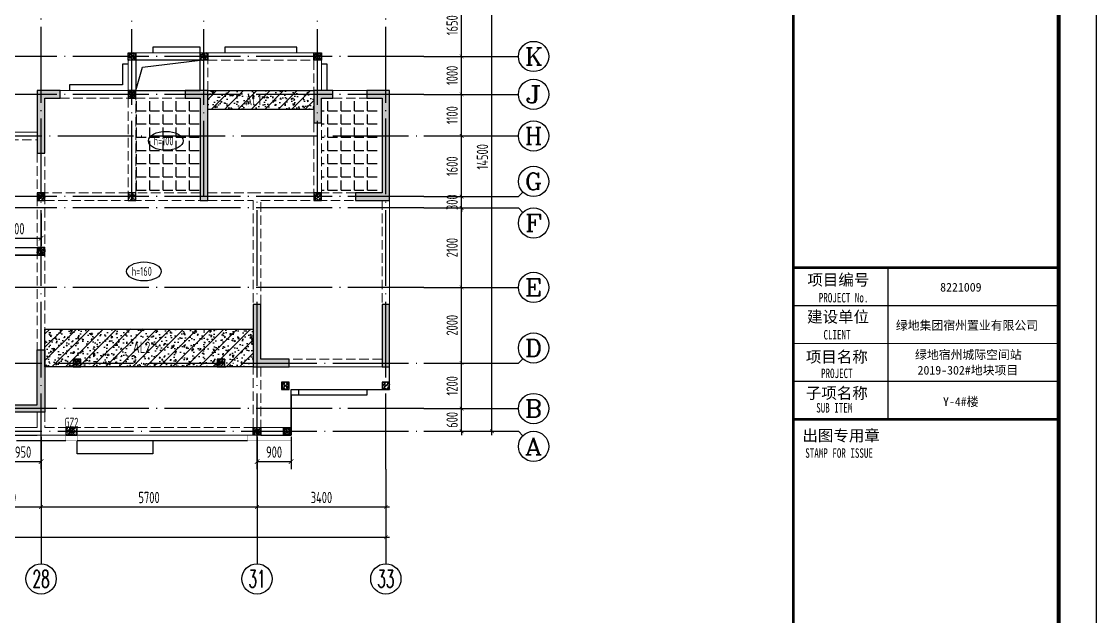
# Model space of a CAD drawing. Extents: x 826826 to 1642106, y -156213 to 399140.
# Drawn here: x 1324944 to 1353319, y 115706 to 131425 of the extents above; entities that cross this region are included whole.
import ezdxf
from ezdxf.enums import TextEntityAlignment as Align

# ---------------------------------------------------------------- set-up
doc = ezdxf.new("R2010")
doc.units = 0
doc.header["$LTSCALE"] = 1000
doc.linetypes.add('DASH', pattern=[0.35, 0.25, -0.1])
doc.linetypes.add('DOTE', pattern=[2.42, 2, -0.2, 0.02, -0.2])
doc.layers.get('0').update_dxf_attribs({"linetype": 'CONTINUOUS'})
doc.layers.get('DEFPOINTS').update_dxf_attribs({"linetype": 'CONTINUOUS'})
for name, color, linetype in [('$RECOVER_210609100354-0', 7, 'CONTINUOUS'), ('-TK', 7, 'CONTINUOUS'), ('A-AXIS', 1, 'CONTINUOUS'), ('A-DOTE', 10, 'DOTE'), ('AXIS_TEXT', 4, 'CONTINUOUS'), ('BEAM', 4, 'DASH'), ('ROOF', 183, 'CONTINUOUS'), ('S-B板填充', 251, 'CONTINUOUS'), ('S-B板标注', 3, 'CONTINUOUS'), ('S-B板边线', 2, 'CONTINUOUS'), ('S-D洞口', 4, 'CONTINUOUS'), ('S-L主梁线', 4, 'DASH'), ('S-Q墙填充', 252, 'CONTINUOUS'), ('S-Q墙实线', 6, 'CONTINUOUS'), ('S-Q墙标注', 3, 'CONTINUOUS'), ('S-Y一般标注', 3, 'CONTINUOUS'), ('S-板正筋', 2, 'CONTINUOUS'), ('S-构造柱', 212, 'CONTINUOUS'), ('S-构造柱编号', 130, 'CONTINUOUS'), ('TEXT', 2, 'CONTINUOUS'), ('图签文字', 4, 'CONTINUOUS'), ('水平筋标注', 7, 'CONTINUOUS'), ('看线', 251, 'CONTINUOUS')]:
    doc.layers.add(name, color=color, linetype=linetype)
doc.layers.add('图框', color=9, linetype='CONTINUOUS', lineweight=18)
doc.layers.add('图签', color=147, linetype='CONTINUOUS', lineweight=18)
doc.layers.add('配箍校核', color=34, linetype='CONTINUOUS', plot=False)
doc.styles.add('_TCH_AXIS', font='COMPLEX', dxfattribs={"bigfont": 'GBCBIG'})
doc.styles.add('COMPLEX', font='COMPLEX')
doc.styles.add('TSSD_DIMENSION', font='Tssdeng.shx', dxfattribs={"width": 0.7, "bigfont": 'tssdchn.shx'})
doc.styles.add('TSSD_REIN', font='tssdeng.shx', dxfattribs={"width": 0.7, "height": 300, "bigfont": 'tssdchn.shx'})
doc.styles.add('宋体', font='', dxfattribs={"height": 50})
doc.styles.add('建筑图签-1', font='simhei.ttf', dxfattribs={"width": 0.7})
doc.styles.add('结构文字', font='zstxt.shx', dxfattribs={"width": 0.7, "bigfont": 'zshz.shx'})
doc.styles.get('宋体').set_extended_font_data('SimSun')
doc.dimstyles.new('STRUCK', dxfattribs={"dimtxt": 400, "dimasz": 121, "dimexe": 200, "dimexo": 150, "dimgap": 115, "dimtad": 1, "dimdec": 0, "dimdsep": 46, "dimtxsty": '结构文字', "dimblk": 'ARCHTICK', "dimcen": 400, "dimclrd": 3, "dimclre": 3, "dimclrt": 7, "dimadec": 0, "dimazin": 0, "dimtfac": 1, "dimtdec": 0, "dimtix": 1, "dimtmove": 2, "dimatfit": 3, "dimldrblk": '_DIMX', "dimfxl": 0, "dimtolj": 1, "dimtzin": 0, "dimarcsym": 0})
doc.dimstyles.new('TSSD_100_100$0', dxfattribs={"dimtxt": 300, "dimasz": 80, "dimexe": 100, "dimexo": 250, "dimgap": 100, "dimtad": 1, "dimdec": 0, "dimzin": 0, "dimdsep": 46, "dimtxsty": 'TSSD_DIMENSION', "dimblk": 'ARCHTICK', "dimcen": 0, "dimdle": 100, "dimclrd": 3, "dimclre": 3, "dimclrt": 7, "dimadec": 0, "dimazin": 0, "dimtfac": 1, "dimtdec": 0, "dimtix": 1, "dimtmove": 2, "dimatfit": 3, "dimldrblk": 'ARCHTICK', "dimfxl": 0, "dimtolj": 1, "dimtzin": 0, "dimarcsym": 0})

# ---------------------------------------------------------------- blocks, each defined once
blk = doc.blocks.new('_ArchTick')
at = {"color": 0, "linetype": 'ByBlock', "const_width": 0.15}
blk.add_lwpolyline([(-0.5, -0.5), (0.5, 0.5)], dxfattribs=at)
blk = doc.blocks.new('*D870')
at = {"layer": 'DEFPOINTS', "color": 0}
for p in [(49700.000008, 3300.000008), (53100.000008, 3300.000008), (53100.000008, 2300.000008)]:
    blk.add_point(p, dxfattribs=at)
at = {"layer": 'S-Y一般标注', "color": 0, "lineweight": -2}
for p, q in [((49700.000008, 3050.000008), (49700.000008, 2200.000008)), ((53100.000008, 3050.000008), (53100.000008, 2200.000008)), ((49600.000008, 2300.000008), (53200.000008, 2300.000008))]:
    blk.add_line(p, q, dxfattribs=at)
at = {"layer": 'S-Y一般标注', "color": 0, "lineweight": -2, "xscale": 100, "yscale": 100, "zscale": 100, "rotation": 180}
blk.add_blockref('_ArchTick', (49700.000008, 2300.000008), dxfattribs=at)
at = {"layer": 'S-Y一般标注', "color": 0, "lineweight": -2, "xscale": 100, "yscale": 100, "zscale": 100}
blk.add_blockref('_ArchTick', (53100.000008, 2300.000008), dxfattribs=at)
at = {"layer": 'S-Y一般标注', "color": 7, "insert": (51400.000008, 2550.000008), "char_height": 300, "attachment_point": 5, "style": 'TSSD_DIMENSION'}
blk.add_mtext('\\A1;3400', dxfattribs=at)
blk = doc.blocks.new('*D871')
at = {"layer": 'DEFPOINTS', "color": 0}
for p in [(44000, 3300), (49700, 3300), (49700, 2300)]:
    blk.add_point(p, dxfattribs=at)
at = {"layer": 'S-Y一般标注', "color": 0, "lineweight": -2}
for p, q in [((44000, 3050), (44000, 2200)), ((49700, 3050), (49700, 2200)), ((43900, 2300), (49800, 2300))]:
    blk.add_line(p, q, dxfattribs=at)
at = {"layer": 'S-Y一般标注', "color": 0, "lineweight": -2, "xscale": 100, "yscale": 100, "zscale": 100, "rotation": 180}
blk.add_blockref('_ArchTick', (44000, 2300), dxfattribs=at)
at = {"layer": 'S-Y一般标注', "color": 0, "lineweight": -2, "xscale": 100, "yscale": 100, "zscale": 100}
blk.add_blockref('_ArchTick', (49700, 2300), dxfattribs=at)
at = {"layer": 'S-Y一般标注', "color": 7, "insert": (46850, 2550), "char_height": 300, "attachment_point": 5, "style": 'TSSD_DIMENSION'}
blk.add_mtext('\\A1;5700', dxfattribs=at)
blk = doc.blocks.new('*D872')
at = {"layer": 'DEFPOINTS', "color": 0}
for p in [(42150, 3300), (44000, 3300), (44000, 2300)]:
    blk.add_point(p, dxfattribs=at)
at = {"layer": 'S-Y一般标注', "color": 0, "lineweight": -2}
for p, q in [((42150, 3050), (42150, 2200)), ((44000, 3050), (44000, 2200)), ((42050, 2300), (44100, 2300))]:
    blk.add_line(p, q, dxfattribs=at)
at = {"layer": 'S-Y一般标注', "color": 0, "lineweight": -2, "xscale": 100, "yscale": 100, "zscale": 100, "rotation": 180}
blk.add_blockref('_ArchTick', (42150, 2300), dxfattribs=at)
at = {"layer": 'S-Y一般标注', "color": 0, "lineweight": -2, "xscale": 100, "yscale": 100, "zscale": 100}
blk.add_blockref('_ArchTick', (44000, 2300), dxfattribs=at)
at = {"layer": 'S-Y一般标注', "color": 7, "insert": (43075, 2550), "char_height": 300, "attachment_point": 5, "style": 'TSSD_DIMENSION'}
blk.add_mtext('\\A1;1850', dxfattribs=at)
blk = doc.blocks.new('*D876')
at = {"layer": 'DEFPOINTS', "color": 0}
for p in [(54100.000008, 4900.000008), (55100.000008, 4900.000008), (54100.000008, 4300.000008)]:
    blk.add_point(p, dxfattribs=at)
at = {"layer": 'S-Y一般标注', "color": 0, "lineweight": -2}
for p, q in [((54350.000008, 4900.000008), (55200.000008, 4900.000008)), ((55100.000008, 4900.000008), (55100.000008, 5000.000008)), ((55100.000008, 4300.000008), (55100.000008, 4900.000008)), ((54350.000008, 4300.000008), (55200.000008, 4300.000008)), ((55100.000008, 4300.000008), (55100.000008, 4200.000008))]:
    blk.add_line(p, q, dxfattribs=at)
at = {"layer": 'S-Y一般标注', "color": 0, "lineweight": -2, "xscale": 100, "yscale": 100, "zscale": 100}
for p, rotation in [((55100.000008, 4900.000008), 270), ((55100.000008, 4300.000008), 90)]:
    blk.add_blockref('_ArchTick', p, dxfattribs=dict(at, rotation=rotation))
at = {"layer": 'S-Y一般标注', "color": 7, "insert": (54850.000008, 4600.000008), "char_height": 300, "attachment_point": 5, "rotation": 90, "style": 'TSSD_DIMENSION'}
blk.add_mtext('\\A1;600', dxfattribs=at)
blk = doc.blocks.new('*D877')
at = {"layer": 'DEFPOINTS', "color": 0}
for p in [(54100.000008, 6100.000008), (55100.000008, 6100.000008), (54100.000008, 4900.000008)]:
    blk.add_point(p, dxfattribs=at)
at = {"layer": 'S-Y一般标注', "color": 0, "lineweight": -2}
for p, q in [((54350.000008, 6100.000008), (55200.000008, 6100.000008)), ((55100.000008, 4800.000008), (55100.000008, 6200.000008)), ((54350.000008, 4900.000008), (55200.000008, 4900.000008))]:
    blk.add_line(p, q, dxfattribs=at)
at = {"layer": 'S-Y一般标注', "color": 0, "lineweight": -2, "xscale": 100, "yscale": 100, "zscale": 100}
for p, rotation in [((55100.000008, 6100.000008), 90), ((55100.000008, 4900.000008), 270)]:
    blk.add_blockref('_ArchTick', p, dxfattribs=dict(at, rotation=rotation))
at = {"layer": 'S-Y一般标注', "color": 7, "insert": (54850.000008, 5500.000008), "char_height": 300, "attachment_point": 5, "rotation": 90, "style": 'TSSD_DIMENSION'}
blk.add_mtext('\\A1;1200', dxfattribs=at)
blk = doc.blocks.new('*D878')
at = {"layer": 'DEFPOINTS', "color": 0}
for p in [(54100, 8100), (55100, 8100), (54100, 6100)]:
    blk.add_point(p, dxfattribs=at)
at = {"layer": 'S-Y一般标注', "color": 0, "lineweight": -2}
for p, q in [((54350, 8100), (55200, 8100)), ((55100, 6000), (55100, 8200)), ((54350, 6100), (55200, 6100))]:
    blk.add_line(p, q, dxfattribs=at)
at = {"layer": 'S-Y一般标注', "color": 0, "lineweight": -2, "xscale": 100, "yscale": 100, "zscale": 100}
for p, rotation in [((55100, 8100), 90), ((55100, 6100), 270)]:
    blk.add_blockref('_ArchTick', p, dxfattribs=dict(at, rotation=rotation))
at = {"layer": 'S-Y一般标注', "color": 7, "insert": (54850, 7100), "char_height": 300, "attachment_point": 5, "rotation": 90, "style": 'TSSD_DIMENSION'}
blk.add_mtext('\\A1;2000', dxfattribs=at)
blk = doc.blocks.new('*D879')
at = {"layer": 'DEFPOINTS', "color": 0}
for p in [(54100, 10200), (55100, 10200), (54100, 8100)]:
    blk.add_point(p, dxfattribs=at)
at = {"layer": 'S-Y一般标注', "color": 0, "lineweight": -2}
for p, q in [((55100, 8000), (55100, 10300)), ((54350, 10200), (55200, 10200)), ((54350, 8100), (55200, 8100))]:
    blk.add_line(p, q, dxfattribs=at)
at = {"layer": 'S-Y一般标注', "color": 0, "lineweight": -2, "xscale": 100, "yscale": 100, "zscale": 100}
for p, rotation in [((55100, 10200), 90), ((55100, 8100), 270)]:
    blk.add_blockref('_ArchTick', p, dxfattribs=dict(at, rotation=rotation))
at = {"layer": 'S-Y一般标注', "color": 7, "insert": (54850, 9150), "char_height": 300, "attachment_point": 5, "rotation": 90, "style": 'TSSD_DIMENSION'}
blk.add_mtext('\\A1;2100', dxfattribs=at)
blk = doc.blocks.new('*D880')
at = {"layer": 'DEFPOINTS', "color": 0}
for p in [(54100, 10500), (55100, 10500), (54100, 10200)]:
    blk.add_point(p, dxfattribs=at)
at = {"layer": 'S-Y一般标注', "color": 0, "lineweight": -2}
for p, q in [((54350, 10500), (55200, 10500)), ((55100, 10500), (55100, 10600)), ((55100, 10200), (55100, 10500)), ((54350, 10200), (55200, 10200)), ((55100, 10200), (55100, 10100))]:
    blk.add_line(p, q, dxfattribs=at)
at = {"layer": 'S-Y一般标注', "color": 0, "lineweight": -2, "xscale": 100, "yscale": 100, "zscale": 100}
for p, rotation in [((55100, 10500), 270), ((55100, 10200), 90)]:
    blk.add_blockref('_ArchTick', p, dxfattribs=dict(at, rotation=rotation))
at = {"layer": 'S-Y一般标注', "color": 7, "insert": (54850, 10350), "char_height": 300, "attachment_point": 5, "rotation": 90, "style": 'TSSD_DIMENSION'}
blk.add_mtext('\\A1;300', dxfattribs=at)
blk = doc.blocks.new('*D881')
at = {"layer": 'DEFPOINTS', "color": 0}
for p in [(54100, 12100), (55100, 12100), (54100, 10500)]:
    blk.add_point(p, dxfattribs=at)
at = {"layer": 'S-Y一般标注', "color": 0, "lineweight": -2}
for p, q in [((54350, 12100), (55200, 12100)), ((55100, 10400), (55100, 12200)), ((54350, 10500), (55200, 10500))]:
    blk.add_line(p, q, dxfattribs=at)
at = {"layer": 'S-Y一般标注', "color": 0, "lineweight": -2, "xscale": 100, "yscale": 100, "zscale": 100}
for p, rotation in [((55100, 12100), 90), ((55100, 10500), 270)]:
    blk.add_blockref('_ArchTick', p, dxfattribs=dict(at, rotation=rotation))
at = {"layer": 'S-Y一般标注', "color": 7, "insert": (54850, 11300), "char_height": 300, "attachment_point": 5, "rotation": 90, "style": 'TSSD_DIMENSION'}
blk.add_mtext('\\A1;1600', dxfattribs=at)
blk = doc.blocks.new('*D882')
at = {"layer": 'DEFPOINTS', "color": 0}
for p in [(54100, 13200), (55100, 13200), (54100, 12100)]:
    blk.add_point(p, dxfattribs=at)
at = {"layer": 'S-Y一般标注', "color": 0, "lineweight": -2}
for p, q in [((54350, 13200), (55200, 13200)), ((55100, 12000), (55100, 13300)), ((54350, 12100), (55200, 12100))]:
    blk.add_line(p, q, dxfattribs=at)
at = {"layer": 'S-Y一般标注', "color": 0, "lineweight": -2, "xscale": 100, "yscale": 100, "zscale": 100}
for p, rotation in [((55100, 13200), 90), ((55100, 12100), 270)]:
    blk.add_blockref('_ArchTick', p, dxfattribs=dict(at, rotation=rotation))
at = {"layer": 'S-Y一般标注', "color": 7, "insert": (54850, 12650), "char_height": 300, "attachment_point": 5, "rotation": 90, "style": 'TSSD_DIMENSION'}
blk.add_mtext('\\A1;1100', dxfattribs=at)
blk = doc.blocks.new('*D883')
at = {"layer": 'DEFPOINTS', "color": 0}
for p in [(54100, 14200), (55100, 14200), (54100, 13200)]:
    blk.add_point(p, dxfattribs=at)
at = {"layer": 'S-Y一般标注', "color": 0, "lineweight": -2}
for p, q in [((54350, 14200), (55200, 14200)), ((55100, 13100), (55100, 14300)), ((54350, 13200), (55200, 13200))]:
    blk.add_line(p, q, dxfattribs=at)
at = {"layer": 'S-Y一般标注', "color": 0, "lineweight": -2, "xscale": 100, "yscale": 100, "zscale": 100}
for p, rotation in [((55100, 14200), 90), ((55100, 13200), 270)]:
    blk.add_blockref('_ArchTick', p, dxfattribs=dict(at, rotation=rotation))
at = {"layer": 'S-Y一般标注', "color": 7, "insert": (54850, 13700), "char_height": 300, "attachment_point": 5, "rotation": 90, "style": 'TSSD_DIMENSION'}
blk.add_mtext('\\A1;1000', dxfattribs=at)
blk = doc.blocks.new('*D884')
at = {"layer": 'DEFPOINTS', "color": 0}
for p in [(54100, 15850), (55100, 15850), (54100, 14200)]:
    blk.add_point(p, dxfattribs=at)
at = {"layer": 'S-Y一般标注', "color": 0, "lineweight": -2}
for p, q in [((55100, 14100), (55100, 15950)), ((54350, 15850), (55200, 15850)), ((54350, 14200), (55200, 14200))]:
    blk.add_line(p, q, dxfattribs=at)
at = {"layer": 'S-Y一般标注', "color": 0, "lineweight": -2, "xscale": 100, "yscale": 100, "zscale": 100}
for p, rotation in [((55100, 15850), 90), ((55100, 14200), 270)]:
    blk.add_blockref('_ArchTick', p, dxfattribs=dict(at, rotation=rotation))
at = {"layer": 'S-Y一般标注', "color": 7, "insert": (54850, 15025), "char_height": 300, "attachment_point": 5, "rotation": 90, "style": 'TSSD_DIMENSION'}
blk.add_mtext('\\A1;1650', dxfattribs=at)
blk = doc.blocks.new('*D887')
at = {"layer": 'DEFPOINTS', "color": 0}
for p in [(54100, 18800), (55900, 18800), (54100, 4300)]:
    blk.add_point(p, dxfattribs=at)
at = {"layer": 'S-Y一般标注', "color": 0, "lineweight": -2}
for p, q in [((54350, 18800), (56000, 18800)), ((55900, 4200), (55900, 18900)), ((54350, 4300), (56000, 4300))]:
    blk.add_line(p, q, dxfattribs=at)
at = {"layer": 'S-Y一般标注', "color": 0, "lineweight": -2, "xscale": 100, "yscale": 100, "zscale": 100}
for p, rotation in [((55900, 18800), 90), ((55900, 4300), 270)]:
    blk.add_blockref('_ArchTick', p, dxfattribs=dict(at, rotation=rotation))
at = {"layer": 'S-Y一般标注', "color": 7, "insert": (55650, 11550), "char_height": 300, "attachment_point": 5, "rotation": 90, "style": 'TSSD_DIMENSION'}
blk.add_mtext('\\A1;14500', dxfattribs=at)
blk = doc.blocks.new('*D918')
at = {"layer": 'DEFPOINTS', "color": 0}
for p in [(4300.000008, 3300.000008), (53100.000008, 3300.000008), (53100.000008, 1500.000008)]:
    blk.add_point(p, dxfattribs=at)
at = {"layer": 'S-Y一般标注', "color": 0, "lineweight": -2}
for p, q in [((4300.000008, 3050.000008), (4300.000008, 1400.000008)), ((53100.000008, 3050.000008), (53100.000008, 1400.000008)), ((4200.000008, 1500.000008), (53200.000008, 1500.000008))]:
    blk.add_line(p, q, dxfattribs=at)
at = {"layer": 'S-Y一般标注', "color": 0, "lineweight": -2, "xscale": 100, "yscale": 100, "zscale": 100, "rotation": 180}
blk.add_blockref('_ArchTick', (4300.000008, 1500.000008), dxfattribs=at)
at = {"layer": 'S-Y一般标注', "color": 0, "lineweight": -2, "xscale": 100, "yscale": 100, "zscale": 100}
blk.add_blockref('_ArchTick', (53100.000008, 1500.000008), dxfattribs=at)
at = {"layer": 'S-Y一般标注', "color": 7, "insert": (28700.000008, 1750.000008), "char_height": 300, "attachment_point": 5, "style": 'TSSD_DIMENSION'}
blk.add_mtext('\\A1;48800', dxfattribs=at)
blk = doc.blocks.new('_AXISO')
blk.add_circle((0, 0), 0.5)
at = {"layer": 'AXIS_TEXT', "style": 'COMPLEX', "width": 1.041667}
blk.add_attdef('A', text='', height=0.56, dxfattribs=at).set_placement((-0.25, -0.28), (0.25, -0.28), align=Align.FIT)
blk = doc.blocks.new('20210801.20101804')
at = {"layer": 'S-B板填充'}
h = blk.add_hatch(dxfattribs=at)
h.set_pattern_fill('ANGLE', color=252, scale=50, style=0)
h.set_pattern_definition([(0, (139833.96, -145443.87), (0, 349.25), [254, -95.25]), (90, (139833.96, -145443.87), (-349.25, 2e-14), [254, -95.25])])
edge = h.paths.add_edge_path()
edge.add_line((42100, 300), (42100, 2800))
edge.add_line((42100, 2800), (43800, 2800))
edge.add_line((43800, 2800), (43800, 300))
edge.add_line((43800, 300), (42100, 300))
h = blk.add_hatch(dxfattribs=at)
h.set_pattern_fill('ANGLE', color=252, scale=50, style=0)
h.set_pattern_definition([(0, (144533.96, -145443.87), (0, 349.25), [254, -95.25]), (90, (144533.96, -145443.87), (-349.25, 2e-14), [254, -95.25])])
edge = h.paths.add_edge_path()
edge.add_line((47000, 200), (47000, 2800))
edge.add_line((47000, 2800), (48500, 2800))
edge.add_line((48500, 2800), (48500, 300))
edge.add_line((48500, 300), (46999, 300))
blk = doc.blocks.new('20210802.04311300')
at = {"layer": '$RECOVER_210609100354-0', "color": 30, "const_width": 8}
for points in [[(40150, 500), (40150, 350), (39850, 350), (39850, 500)], [(45800, 500), (45800, 350), (44650, 350), (44650, 500)]]:
    blk.add_lwpolyline(points, dxfattribs=at)
at = {"layer": '看线', "color": 202, "ltscale": 0.5}
for points in [[(43400, 10600), (43400, 10750), (42150, 10750), (42150, 10600)], [(45950, 10600), (45950, 10750), (44050, 10750), (44050, 10600)], [(41500, 10300), (41350, 10300), (41350, 9750), (39950, 9750), (39950, 9600)], [(46750, 9600), (46750, 10300), (46600, 10300)], [(47800, 1700), (47800, 1550), (45800, 1550), (45800, 500)], [(47800, 1700), (47800, 1550), (46000, 1550), (46000, 1700)], [(39850, 350), (38550, 350)], [(42150, 350), (42150, 0), (40150, 0), (40150, 350)], [(44650, 350), (40150, 350)]]:
    blk.add_lwpolyline(points, dxfattribs=at)
blk = doc.blocks.new('20210802.12031371')
at = {"layer": 'S-板正筋', "color": 5, "linetype": 'DASH', "const_width": 42.9}
for points in [[(37893, 3150), (36043, 3150)], [(37893, 2950), (36043, 2950)]]:
    blk.add_lwpolyline(points, dxfattribs=at)
blk = doc.blocks.new('20210810.05001319')
at = {"layer": 'S-Q墙填充'}
h = blk.add_hatch(color=252, dxfattribs=at)
h.dxf.hatch_style = 1
h.paths.add_polyline_path([(-1428588, -55333), (-1428588, -55783), (-1428388, -55783), (-1428388, -55333), (-1428388, -54333), (-1427988, -54333), (-1427988, -54133), (-1428588, -54133)])
h = blk.add_hatch(color=252, dxfattribs=at)
h.dxf.hatch_style = 1
h.paths.add_polyline_path([(-1424688, -54333), (-1424288, -54333), (-1424288, -57033), (-1424088, -57033), (-1424088, -54133), (-1424688, -54133)])
h = blk.add_hatch(color=252, dxfattribs=at)
h.dxf.hatch_style = 1
h.paths.add_polyline_path([(-1421288, -54133), (-1421288, -54983), (-1421088, -54983), (-1421088, -54333), (-1420788, -54333), (-1420788, -54133)])
h = blk.add_hatch(color=252, dxfattribs=at)
h.dxf.hatch_style = 1
h.paths.add_polyline_path([(-1419288, -54133), (-1419888, -54133), (-1419888, -54333), (-1419488, -54333), (-1419488, -56833), (-1420188, -56833), (-1420188, -57033), (-1419288, -57033)])
h = blk.add_hatch(color=252, dxfattribs=at)
h.dxf.hatch_style = 1
h.paths.add_polyline_path([(-1421938, -61233), (-1422038, -61233), (-1422688, -61233), (-1422688, -59783), (-1422888, -59783), (-1422888, -61433), (-1422038, -61433), (-1421938, -61433)])
h = blk.add_hatch(color=252, dxfattribs=at)
h.dxf.hatch_style = 1
h.paths.add_polyline_path([(-1419288, -61433), (-1419288, -59783), (-1419488, -59783), (-1419488, -61433)])
h = blk.add_hatch(color=252, dxfattribs=at)
h.dxf.hatch_style = 1
h.paths.add_polyline_path([(-1428388, -62633), (-1429338, -62633), (-1429338, -62433), (-1428588, -62433), (-1428588, -60983), (-1428388, -60983)])
at = {"layer": 'S-L主梁线', "linetype": 'ByBlock', "lineweight": 18}
for p, q in [((-1426188, -53133), (-1426188, -54133)), ((-1424188, -53133), (-1426188, -53133)), ((-1421090, -53133), (-1424188, -53133)), ((-1421088, -54133), (-1421090, -53133)), ((-1426188, -54133), (-1427988, -54133)), ((-1419888, -54133), (-1420788, -54133)), ((-1428588, -55233), (-1429688, -55233)), ((-1419288, -59783), (-1419288, -57033)), ((-1421938, -61433), (-1419488, -61433)), ((-1428588, -63033), (-1428588, -62633)), ((-1428588, -63033), (-1429438, -63033)), ((-1421888, -63233), (-1429438, -63233)), ((-1422688, -63033), (-1421888, -63033)), ((-1421888, -63033), (-1421888, -63233))]:
    blk.add_line(p, q, dxfattribs=at)
at = {"layer": 'S-L主梁线', "linetype": 'DASH', "lineweight": 18}
for p, q in [((-1425988, -54133), (-1425988, -53333)), ((-1425988, -53333), (-1424288, -53333)), ((-1424288, -53333), (-1424288, -54133)), ((-1424088, -54133), (-1424088, -53333)), ((-1424088, -53333), (-1421289, -53333)), ((-1421289, -53333), (-1421288, -54233)), ((-1424688, -54133), (-1425988, -54133)), ((-1427988, -54333), (-1426188, -54333)), ((-1426188, -54333), (-1426188, -56833)), ((-1425988, -54333), (-1424688, -54333)), ((-1425988, -56833), (-1425988, -54333)), ((-1420788, -54333), (-1419888, -54333)), ((-1421288, -54983), (-1421289, -56833)), ((-1421089, -56833), (-1421088, -54983)), ((-1429688, -55433), (-1428588, -55433)), ((-1428588, -55783), (-1428588, -56933)), ((-1428388, -56833), (-1428388, -55783)), ((-1428588, -56933), (-1428588, -60983)), ((-1426188, -56833), (-1428388, -56833)), ((-1424288, -56833), (-1425988, -56833)), ((-1422788, -56833), (-1424088, -56833)), ((-1421289, -56833), (-1422788, -56833)), ((-1420188, -56833), (-1421089, -56833)), ((-1428388, -60983), (-1428388, -57033)), ((-1428388, -57033), (-1426088, -57033)), ((-1426088, -57033), (-1424288, -57033)), ((-1424088, -57033), (-1422888, -57033)), ((-1422888, -57033), (-1422888, -59783)), ((-1422688, -59783), (-1422688, -57033)), ((-1422688, -57033), (-1421190, -57033)), ((-1421190, -57033), (-1420188, -57033)), ((-1419488, -57033), (-1419488, -59783)), ((-1419488, -61233), (-1421938, -61233)), ((-1422888, -63033), (-1422888, -61433)), ((-1422688, -61433), (-1422688, -63033)), ((-1428388, -62633), (-1428388, -63033)), ((-1428388, -63033), (-1422888, -63033))]:
    blk.add_line(p, q, dxfattribs=at)
at = {"layer": 'S-Q墙实线'}
for points in [[(-1428588, -55333), (-1428588, -55783), (-1428388, -55783), (-1428388, -55333), (-1428388, -54333), (-1427988, -54333), (-1427988, -54133), (-1428588, -54133)], [(-1424688, -54333), (-1424288, -54333), (-1424288, -57033), (-1424088, -57033), (-1424088, -54133), (-1424688, -54133)], [(-1421288, -54133), (-1421288, -54983), (-1421088, -54983), (-1421088, -54333), (-1420788, -54333), (-1420788, -54133)], [(-1419288, -54133), (-1419888, -54133), (-1419888, -54333), (-1419488, -54333), (-1419488, -56833), (-1420188, -56833), (-1420188, -57033), (-1419288, -57033)], [(-1419288, -61433), (-1419288, -59783), (-1419488, -59783), (-1419488, -61433)], [(-1428388, -62633), (-1429338, -62633), (-1429338, -62433), (-1428588, -62433), (-1428588, -60983), (-1428388, -60983)]]:
    blk.add_lwpolyline(points, close=True, dxfattribs=at)
blk.add_lwpolyline([(-1421938, -61433), (-1421938, -61433), (-1421938, -61233), (-1421938, -61233), (-1422688, -61233), (-1422688, -59783), (-1422888, -59783), (-1422888, -61433), (-1421938, -61433)], dxfattribs=at)
blk = doc.blocks.new('20210810.05042432')
at = {"layer": 'S-B板边线'}
for points in [[(-1422688, -63233), (-1421888, -63233), (-1421888, -62033), (-1419288, -62033), (-1419288, -61433)], [(-1434588, -63233), (-1428588, -63233)]]:
    blk.add_lwpolyline(points, dxfattribs=at)
blk = doc.blocks.new('20210730.02141516')
at = {"layer": 'S-构造柱'}
h = blk.add_hatch(dxfattribs=at)
h.set_pattern_fill('ARMORED', color=256, scale=15, angle=-90, style=0)
h.set_pattern_definition([(320, (-154189.41, 3278673.45), (-9.4128202, -107.5890274), [11.25, -123.75]), (265, (-154189.41, 3278673.45), (112.82882, 20.8127), [9, -99]), (10.4514, (-154190.19, 3278664.49), (103.4159313, -86.7764073), [9.5610285, -105.1713168]), (316.1842, (-154159.41, 3278673.45), (-24.827852, -160.0861573), [16.875, -185.625]), (6.6356, (-154161.48, 3278660.11), (146.117681, -140.199406), [14.341543, -157.75695]), (261.1842, (-154159.41, 3278673.45), (146.11779, -140.199292), [13.5, -148.5]), (291, (-154166.91, 3278658.45), (-60.3928336, -89.5360578), [11.25, -123.75]), (236, (-154166.91, 3278658.45), (108.7725068, -36.4972998), [9, -99]), (341.4514, (-154171.94, 3278650.99), (48.3795745, -126.0333943), [9.5610285, -105.1713168]), (307.5, (-154189.41, 3278673.454), (49.93407807, -1.8239783), [0, -97.8, 0, -100.5, 0, -99.375]), (277.5, (-154189.41, 3278673.454), (59.1617568, -39.4604306), [0, -57.3, 0, -95.55, 0, -37.875]), (237.5, (-154189.41, 3278706.904), (-3.38323076, -80.07336543), [0, -37.5, 0, -117, 0, -155.25]), (227.5, (-154189.41, 3278721.904), (15.0157473, -87.4779254), [0, -48.75, 0, -77.7, 0, -110.25]), (315, (-154189.41, 3278673.454), (53.0330086, 53.0330086), [])])
h.paths.add_polyline_path([(200, 200), (200, 0), (0, 0), (0, 200)])
blk.add_lwpolyline([(200, 200), (200, 0), (0, 0), (0, 200)], close=True, dxfattribs=at)
blk = doc.blocks.new('20210809.18224761')
at = {"layer": 'S-构造柱'}
h = blk.add_hatch(dxfattribs=at)
h.set_pattern_fill('ARMORED', color=256, scale=15, angle=-90, style=0)
h.set_pattern_definition([(320, (-154189.41, 3278673.45), (-9.4128202, -107.5890274), [11.25, -123.75]), (265, (-154189.41, 3278673.45), (112.82882, 20.8127), [9, -99]), (10.4514, (-154190.19, 3278664.49), (103.4159313, -86.7764073), [9.5610285, -105.1713168]), (316.1842, (-154159.41, 3278673.45), (-24.827852, -160.0861573), [16.875, -185.625]), (6.6356, (-154161.48, 3278660.11), (146.117681, -140.199406), [14.341543, -157.75695]), (261.1842, (-154159.41, 3278673.45), (146.11779, -140.199292), [13.5, -148.5]), (291, (-154166.91, 3278658.45), (-60.3928336, -89.5360578), [11.25, -123.75]), (236, (-154166.91, 3278658.45), (108.7725068, -36.4972998), [9, -99]), (341.4514, (-154171.94, 3278650.99), (48.3795745, -126.0333943), [9.5610285, -105.1713168]), (307.5, (-154189.41, 3278673.454), (49.93407807, -1.8239783), [0, -97.8, 0, -100.5, 0, -99.375]), (277.5, (-154189.41, 3278673.454), (59.1617568, -39.4604306), [0, -57.3, 0, -95.55, 0, -37.875]), (237.5, (-154189.41, 3278706.904), (-3.38323076, -80.07336543), [0, -37.5, 0, -117, 0, -155.25]), (227.5, (-154189.41, 3278721.904), (15.0157473, -87.4779254), [0, -48.75, 0, -77.7, 0, -110.25]), (315, (-154189.41, 3278673.454), (53.0330086, 53.0330086), [])])
h.paths.add_polyline_path([(300, 200), (300, 0), (0, 0), (0, 200)])
blk.add_lwpolyline([(300, 200), (300, 0), (0, 0), (0, 200)], close=True, dxfattribs=at)
blk = doc.blocks.new('*D2375')
at = {"layer": 'DEFPOINTS', "color": 0}
for p in [(1331161, 120600), (1332061, 120600), (1332061, 119800)]:
    blk.add_point(p, dxfattribs=at)
at = {"layer": 'S-Q墙标注', "color": 3, "lineweight": -2}
for p, q in [((1331161, 120450), (1331161, 119600)), ((1332061, 120450), (1332061, 119600)), ((1331161, 119800), (1332061, 119800))]:
    blk.add_line(p, q, dxfattribs=at)
at = {"layer": 'S-Q墙标注', "color": 3, "lineweight": -2, "xscale": 121, "yscale": 121, "zscale": 121, "rotation": 180}
blk.add_blockref('_ArchTick', (1331161, 119800), dxfattribs=at)
at = {"layer": 'S-Q墙标注', "color": 3, "lineweight": -2, "xscale": 121, "yscale": 121, "zscale": 121}
blk.add_blockref('_ArchTick', (1332061, 119800), dxfattribs=at)
at = {"layer": 'S-Q墙标注', "color": 7, "insert": (1331611, 120050), "char_height": 300, "attachment_point": 5, "style": 'TSSD_REIN'}
blk.add_mtext('\\A1;900', dxfattribs=at)
blk = doc.blocks.new('_DIMX')
blk.add_line((-150, 0), (150, 0))
at = {"const_width": 50}
blk.add_lwpolyline([(-70, -70), (70, 70)], dxfattribs=at)
blk = doc.blocks.new('*D2376')
at = {"layer": 'DEFPOINTS', "color": 0}
for p in [(1324511, 120600), (1325461, 120600), (1325461, 119800)]:
    blk.add_point(p, dxfattribs=at)
at = {"layer": 'S-Q墙标注', "color": 3, "lineweight": -2}
for p, q in [((1324511, 120450), (1324511, 119600)), ((1325461, 120450), (1325461, 119600)), ((1324511, 119800), (1325461, 119800))]:
    blk.add_line(p, q, dxfattribs=at)
at = {"layer": 'S-Q墙标注', "color": 3, "lineweight": -2, "xscale": 121, "yscale": 121, "zscale": 121, "rotation": 180}
blk.add_blockref('_ArchTick', (1324511, 119800), dxfattribs=at)
at = {"layer": 'S-Q墙标注', "color": 3, "lineweight": -2, "xscale": 121, "yscale": 121, "zscale": 121}
blk.add_blockref('_ArchTick', (1325461, 119800), dxfattribs=at)
at = {"layer": 'S-Q墙标注', "color": 7, "insert": (1324986, 120050), "char_height": 300, "attachment_point": 5, "style": 'TSSD_REIN'}
blk.add_mtext('\\A1;950', dxfattribs=at)
blk = doc.blocks.new('*D2398')
at = {"layer": 'DEFPOINTS', "color": 0}
for p in [(1324061, 126500), (1325461, 126500), (1325461, 125700)]:
    blk.add_point(p, dxfattribs=at)
at = {"layer": 'S-Q墙标注', "color": 3, "lineweight": -2}
for p, q in [((1324061, 126350), (1324061, 125500)), ((1325461, 126350), (1325461, 125500)), ((1324061, 125700), (1325461, 125700))]:
    blk.add_line(p, q, dxfattribs=at)
at = {"layer": 'S-Q墙标注', "color": 3, "lineweight": -2, "xscale": 121, "yscale": 121, "zscale": 121, "rotation": 180}
blk.add_blockref('_ArchTick', (1324061, 125700), dxfattribs=at)
at = {"layer": 'S-Q墙标注', "color": 3, "lineweight": -2, "xscale": 121, "yscale": 121, "zscale": 121}
blk.add_blockref('_ArchTick', (1325461, 125700), dxfattribs=at)
at = {"layer": 'S-Q墙标注', "color": 7, "insert": (1324761, 125950), "char_height": 300, "attachment_point": 5, "style": 'TSSD_REIN'}
blk.add_mtext('\\A1;1400', dxfattribs=at)
blk = doc.blocks.new('A1')
blk.add_lwpolyline([(0, 59400), (0, 0), (84100, 0), (84100, 59400)], close=True)
at = {"const_width": 100}
blk.add_lwpolyline([(2500, 58400), (2500, 1000), (83100, 1000), (83100, 58400)], close=True, dxfattribs=at)
at = {"layer": '图框'}
for points, const_width in [([(76100, 1000), (76100, 58400)], 70), ([(76100, 36100), (83100, 36100)], 70), ([(76100, 36100), (83100, 36100)], 70), ([(78600, 32100), (78600, 36100)], 35), ([(76100, 35100), (83100, 35100)], 35), ([(76100, 34100), (83100, 34100)], 35), ([(76100, 33100), (83100, 33100)], 35), ([(83100, 32100), (76100, 32100)], 70)]:
    blk.add_lwpolyline(points, dxfattribs=dict(at, const_width=const_width))
at = {"layer": '图签', "color": 2, "style": '宋体'}
for s, height, p in [('8221009', 229.3, (79974, 35472)), ('绿地集团宿州置业有限公司', 229.34, (78805, 34462)), ('绿地宿州城际空间站', 229.3, (79310, 33688)), ('2019-302#地块项目', 229.34, (79377, 33279)), ('Y-4#楼', 229.3, (80049, 32448))]:
    blk.add_text(s, height=height, dxfattribs=at).set_placement(p)
at = {"layer": '图签文字', "color": 7, "style": '建筑图签-1'}
for s, p in [('项目编号', (76468, 35632)), ('建设单位', (76460, 34655)), ('项目名称', (76427, 33597)), ('子项名称', (76427, 32640)), ('出图专用章', (76336, 31518))]:
    blk.add_text(s, height=300, dxfattribs=at).set_placement(p)
at = {"layer": '图签文字', "style": '建筑图签-1', "width": 0.7}
for s, p in [('PROJECT No.', (76770, 35185, -1799)), ('CLIENT', (76894, 34206)), ('PROJECT', (76829, 33187)), ('SUB ITEM', (76702, 32276)), ('STAMP FOR ISSUE', (76413, 31081))]:
    blk.add_text(s, height=250, dxfattribs=at).set_placement(p)
blk = doc.blocks.new('20210801.08533475')
at = {"layer": 'A-AXIS'}
for p, q in [((54100, 14200), (56600, 14200)), ((54100, 13200), (56600, 13200)), ((54100, 12100), (56600, 12100)), ((54100, 10500), (56600, 10500)), ((56717.2, 10617.2), (56600, 10500)), ((54100, 10200), (56600, 10200)), ((56717.2, 10082.8), (56600, 10200)), ((54100, 8100), (56600, 8100)), ((54100, 6100), (56600, 6100)), ((56717.2, 6217.2), (56600, 6100)), ((54100, 4900), (56600, 4900)), ((54100, 4300), (56600, 4300)), ((56717.2, 4182.8), (56600, 4300)), ((44000, 3300), (44000, 800)), ((49700, 3300), (49700, 800)), ((53100, 3300), (53100, 800))]:
    blk.add_line(p, q, dxfattribs=at)
at = {"layer": 'A-DOTE'}
for p, q in [((44000, 3300), (44000, 19800)), ((46400, 10500), (46400, 19800)), ((48300, 10500), (48300, 19800)), ((51300, 10500), (51300, 19800)), ((53100, 3300), (53100, 19800)), ((54100, 14200), (3300, 14200)), ((54100, 13200), (3300, 13200)), ((3300, 12100), (54100, 12100)), ((54100, 10500), (3300, 10500)), ((49700, 3300), (49700, 10500)), ((54100, 10200), (3300, 10200)), ((54100, 8100), (3300, 8100)), ((3300, 6100), (54100, 6100)), ((54100, 4900), (3300, 4900)), ((3300, 4300), (54100, 4300))]:
    blk.add_line(p, q, dxfattribs=at)
at = {"layer": 'A-AXIS'}
ref = blk.add_blockref('_AXISO', (57000, 14200), dxfattribs=dict(at, xscale=800, yscale=800, zscale=800))
ref.add_attrib('A', 'K', dxfattribs={"layer": 'AXIS_TEXT', "height": 452.5, "style": '_TCH_AXIS', "width": 1.105263}).set_placement((56773.7, 13973.7), (57226.3, 13973.7), align=Align.FIT)
ref = blk.add_blockref('_AXISO', (57000, 13200), dxfattribs=dict(at, xscale=800, yscale=800, zscale=800))
ref.add_attrib('A', 'J', dxfattribs={"layer": 'AXIS_TEXT', "height": 452.5, "style": '_TCH_AXIS', "width": 1.909091}).set_placement((56773.7, 12973.7), (57226.3, 12973.7), align=Align.FIT)
ref = blk.add_blockref('_AXISO', (57000, 12100), dxfattribs=dict(at, xscale=800, yscale=800, zscale=800))
ref.add_attrib('A', 'H', dxfattribs={"layer": 'AXIS_TEXT', "height": 452.5, "style": '_TCH_AXIS', "width": 1.05}).set_placement((56773.7, 11873.7), (57226.3, 11873.7), align=Align.FIT)
ref = blk.add_blockref('_AXISO', (57000, 10900), dxfattribs=dict(at, xscale=800, yscale=800, zscale=800))
ref.add_attrib('A', 'G', dxfattribs={"layer": 'AXIS_TEXT', "height": 452.5, "style": '_TCH_AXIS', "width": 1.166667}).set_placement((56773.7, 10673.7), (57226.3, 10673.7), align=Align.FIT)
ref = blk.add_blockref('_AXISO', (57000, 9800), dxfattribs=dict(at, xscale=800, yscale=800, zscale=800))
ref.add_attrib('A', 'F', dxfattribs={"layer": 'AXIS_TEXT', "height": 452.5, "style": '_TCH_AXIS', "width": 1.3125}).set_placement((56773.7, 9573.7), (57226.3, 9573.7), align=Align.FIT)
ref = blk.add_blockref('_AXISO', (57000, 8100), dxfattribs=dict(at, xscale=800, yscale=800, zscale=800))
ref.add_attrib('A', 'E', dxfattribs={"layer": 'AXIS_TEXT', "height": 452.5, "style": '_TCH_AXIS', "width": 1.3125}).set_placement((56773.7, 7873.7), (57226.3, 7873.7), align=Align.FIT)
ref = blk.add_blockref('_AXISO', (57000, 6500), dxfattribs=dict(at, xscale=800, yscale=800, zscale=800))
ref.add_attrib('A', 'D', dxfattribs={"layer": 'AXIS_TEXT', "height": 452.5, "style": '_TCH_AXIS', "width": 1.235294}).set_placement((56773.7, 6273.7), (57226.3, 6273.7), align=Align.FIT)
ref = blk.add_blockref('_AXISO', (57000, 4900), dxfattribs=dict(at, xscale=800, yscale=800, zscale=800))
ref.add_attrib('A', 'B', dxfattribs={"layer": 'AXIS_TEXT', "height": 452.5, "style": '_TCH_AXIS', "width": 1.235294}).set_placement((56773.7, 4673.7), (57226.3, 4673.7), align=Align.FIT)
ref = blk.add_blockref('_AXISO', (57000, 3900), dxfattribs=dict(at, xscale=800, yscale=800, zscale=800))
ref.add_attrib('A', 'A', dxfattribs={"layer": 'AXIS_TEXT', "height": 452.5, "style": '_TCH_AXIS', "width": 1.166667}).set_placement((56773.7, 3673.7), (57226.3, 3673.7), align=Align.FIT)
ref = blk.add_blockref('_AXISO', (44000, 400), dxfattribs=dict(at, xscale=800, yscale=800, zscale=800))
ref.add_attrib('A', '28', dxfattribs={"layer": 'AXIS_TEXT', "height": 452.55, "style": '_TCH_AXIS', "width": 0.617647}).set_placement((43773.7, 173.7), (44226.3, 173.7), align=Align.FIT)
ref = blk.add_blockref('_AXISO', (49700, 400), dxfattribs=dict(at, xscale=800, yscale=800, zscale=800))
ref.add_attrib('A', '31', dxfattribs={"layer": 'AXIS_TEXT', "height": 452.55, "style": '_TCH_AXIS', "width": 0.75}).set_placement((49473.7, 173.7), (49926.3, 173.7), align=Align.FIT)
ref = blk.add_blockref('_AXISO', (53100, 400), dxfattribs=dict(at, xscale=800, yscale=800, zscale=800))
ref.add_attrib('A', '33', dxfattribs={"layer": 'AXIS_TEXT', "height": 452.55, "style": '_TCH_AXIS', "width": 0.636364}).set_placement((52873.7, 173.7), (53326.3, 173.7), align=Align.FIT)
at = {"layer": 'S-Y一般标注'}
for p1, p2, distance, picture, middle in [((54100, 4300), (54100, 18800), -1800, '*D887', (55650, 11550)), ((54100, 14200), (54100, 15850), -1000, '*D884', (54850, 15025)), ((54100, 13200), (54100, 14200), -1000, '*D883', (54850, 13700)), ((54100, 12100), (54100, 13200), -1000, '*D882', (54850, 12650)), ((54100, 10500), (54100, 12100), -1000, '*D881', (54850, 11300)), ((54100, 10200), (54100, 10500), -1000, '*D880', (54850, 10350)), ((54100, 8100), (54100, 10200), -1000, '*D879', (54850, 9150)), ((54100, 6100), (54100, 8100), -1000, '*D878', (54850, 7100)), ((54100, 4900), (54100, 6100), -1000, '*D877', (54850, 5500)), ((54100, 4300), (54100, 4900), -1000, '*D876', (54850, 4600)), ((4300, 3300), (53100, 3300), -1800, '*D918', (28700, 1750)), ((42150, 3300), (44000, 3300), -1000, '*D872', (43075, 2550)), ((44000, 3300), (49700, 3300), -1000, '*D871', (46850, 2550)), ((49700, 3300), (53100, 3300), -1000, '*D870', (51400, 2550))]:
    dim = blk.add_aligned_dim(p1=p1, p2=p2, distance=distance, dimstyle='TSSD_100_100$0', override={"dimasz": 100, "dimclrd": 0, "dimclre": 0}, dxfattribs=at)
    dim.commit()
    dim.dimension.update_dxf_attribs({"geometry": picture, "text_midpoint": middle})

msp = doc.modelspace()

# ---------------------------------------------------------------- hatches: boundary and pattern name
at = {"layer": 'BEAM', "linetype": 'ByBlock'}
h = msp.add_hatch(dxfattribs=at)
h.set_pattern_fill('ARMORED', color=252, scale=50, angle=180, style=0)
h.set_pattern_definition([(230, (1112089.87, 2043521.7), (-358.63009, 31.376067), [37.5, -412.5]), (175, (1112089.87, 2043521.7), (69.37567, -376.09607), [30, -330]), (280.4514, (1112060, 2043524.3), (-289.25469, -344.71977), [31.870095, -350.571056]), (226.1842, (1112089.87, 2043421.7), (-533.62052, 82.75951), [56.25, -618.75]), (276.6356, (1112045.4, 2043428.6), (-467.33135, -487.05894), [47.80514, -525.8565]), (171.1842, (1112089.87, 2043421.7), (-467.33097, -487.0593), [45, -495]), (201, (1112039.87, 2043446.7), (-298.453526, 201.309445), [37.5, -412.5]), (146, (1112039.87, 2043446.7), (-121.657666, -362.57502), [30, -330]), (251.4514, (1112015, 2043463.46), (-420.111314, -161.26525), [31.870095, -350.571056]), (217.5, (1112089.87, 2043521.69), (-6.079928, -166.446927), [0, -326, 0, -335, 0, -331.25]), (187.5, (1112089.87, 2043521.69), (-131.534769, -197.205856), [0, -191, 0, -318.5, 0, -126.25]), (147.5, (1112201.37, 2043521.69), (-266.911218, 11.277436), [0, -125, 0, -390, 0, -517.5]), (137.5, (1112251.37, 2043521.69), (-291.593085, -50.05249), [0, -162.5, 0, -259, 0, -367.5]), (225, (1112089.87, 2043521.7), (176.776695, -176.776695), [])])
h.paths.add_polyline_path([(1332661, 129100.39), (1329861, 129100.39), (1329861, 129600.39), (1332661, 129600.39)])
h = msp.add_hatch(dxfattribs=at)
h.set_pattern_fill('ARMORED', color=252, scale=50, angle=180, style=0)
h.set_pattern_definition([(230, (1107889.87, 2036721.7), (-358.63009, 31.376067), [37.5, -412.5]), (175, (1107889.87, 2036721.7), (69.37567, -376.09607), [30, -330]), (280.4514, (1107859.98, 2036724.3), (-289.25469, -344.71977), [31.870095, -350.571056]), (226.1842, (1107889.87, 2036621.7), (-533.62052, 82.75951), [56.25, -618.75]), (276.6356, (1107845.4, 2036628.6), (-467.33135, -487.05894), [47.80514, -525.8565]), (171.1842, (1107889.87, 2036621.7), (-467.33097, -487.0593), [45, -495]), (201, (1107839.87, 2036646.7), (-298.453526, 201.309445), [37.5, -412.5]), (146, (1107839.87, 2036646.7), (-121.657666, -362.57502), [30, -330]), (251.4514, (1107815, 2036663.47), (-420.111314, -161.26525), [31.870095, -350.571056]), (217.5, (1107889.87, 2036721.69), (-6.079928, -166.446927), [0, -326, 0, -335, 0, -331.25]), (187.5, (1107889.87, 2036721.7), (-131.534769, -197.205856), [0, -191, 0, -318.5, 0, -126.25]), (147.5, (1108001.37, 2036721.69), (-266.911218, 11.277436), [0, -125, 0, -390, 0, -517.5]), (137.5, (1108051.37, 2036721.7), (-291.593085, -50.05249), [0, -162.5, 0, -259, 0, -367.5]), (225, (1107889.87, 2036721.7), (176.776695, -176.776695), [])])
h.paths.add_polyline_path([(1331061, 122300.39), (1325561, 122300.39), (1325561, 123300.39), (1331061, 123300.39)])

# ---------------------------------------------------------------- linework, layer by layer
for points in [[(1332661, 129100.39), (1329861, 129100.39), (1329861, 129600.39), (1332661, 129600.39)], [(1331061, 122300.39), (1325561, 122300.39), (1325561, 123300.39), (1331061, 123300.39)]]:
    msp.add_lwpolyline(points, close=True, dxfattribs=at)
at = {"layer": 'S-B板标注'}
for centre in [(1328755.35, 128272.17), (1328176.99, 124822.72)]:
    msp.add_ellipse(centre, major_axis=(-457.33, 0), ratio=0.54724159, dxfattribs=at)
at = {"layer": 'S-D洞口', "color": 5}
msp.add_lwpolyline([(1327961.01, 129600.39), (1329661, 129600.39), (1329661, 130400.6), (1327961.01, 130400.6), (1327961.01, 129600.39), (1328142.38, 130219.24), (1329661, 130400.6)], dxfattribs=at)

# ---------------------------------------------------------------- block references
at = {"layer": '$RECOVER_210609100354-0'}
msp.add_blockref('20210802.04311300', (1286260.93, 120000.38), dxfattribs=at)
at = {"layer": '-TK'}
msp.add_blockref('A1', (1269218.71, 88818.54), dxfattribs=at)
at = {"layer": 'ROOF'}
for p in [(1327760.77, 130400.39), (1329660.79, 130400.39), (1332660.79, 130400.39)]:
    msp.add_blockref('20210730.02141516', p, dxfattribs=at)
at = {"layer": 'ROOF', "xscale": -1, "rotation": 4.61764226855621e-08}
for p in [(1327960.77, 129400.38), (1330310.77, 122300.39), (1332010.77, 121700.39), (1334660.79, 121700.39)]:
    msp.add_blockref('20210730.02141516', p, dxfattribs=at)
at = {"layer": 'ROOF', "xscale": -1}
for p in [(1325560.77, 126700.39), (1327960.76, 126700.39), (1332860.67, 126700.39), (1325560.77, 125250.39), (1326510.77, 122300.39)]:
    msp.add_blockref('20210730.02141516', p, dxfattribs=at)
at = {"layer": 'ROOF', "rotation": 359.9999999538236}
for p in [(1331060.77, 120500.39), (1331860.76, 120500.39)]:
    msp.add_blockref('20210730.02141516', p, dxfattribs=at)
at = {"layer": 'S-B板填充'}
msp.add_blockref('20210801.20101804', (1285861, 126600.38), dxfattribs=at)
at = {"layer": 'S-B板边线'}
msp.add_blockref('20210810.05042432', (2753949.14, 183733.54), dxfattribs=at)
at = {"layer": 'S-Q墙填充'}
msp.add_blockref('20210810.05001319', (2753949.15, 183733.56), dxfattribs=at)
at = {"layer": 'S-Y一般标注'}
msp.add_blockref('20210801.08533475', (1281461, 116300.39), dxfattribs=at)
at = {"layer": '水平筋标注'}
msp.add_blockref('20210802.12031371', (1287568.27, 122300.39), dxfattribs=at)
at = {"layer": '配箍校核', "xscale": -1}
msp.add_blockref('20210809.18224761', (1326410.78, 120500.39), dxfattribs=at)

# ---------------------------------------------------------------- texts
at = {"layer": 'S-B板标注', "color": 7, "style": 'TSSD_REIN', "width": 0.7}
for s, p in [('h=100', (1328430.66, 128154.03)), ('h=160', (1327852.3, 124704.57))]:
    msp.add_text(s, height=240, dxfattribs=at).set_placement(p)
at = {"layer": 'S-构造柱编号', "color": 2, "linetype": 'ByBlock', "style": 'TSSD_REIN', "width": 0.65}
msp.add_text('GZ2', height=250, dxfattribs=at).set_placement((1326078.97, 120706.75, 0))
at = {"layer": 'TEXT', "color": 1, "style": 'TSSD_REIN', "width": 0.7}
for s, p in [('AL1', (1331275.67, 129209.78, 0)), ('AL2', (1328345.72, 122666.5, 0))]:
    msp.add_text(s, height=300, dxfattribs=at).set_placement(p, align=Align.RIGHT)

# ---------------------------------------------------------------- dimensions: what is measured, and where the dimension line sits
at = {"layer": 'S-Q墙标注'}
for base, p1, p2, picture, middle in [((1325461, 125700.39), (1324061, 126500.39), (1325461, 126500.39), '*D2398', (1324761, 125950.39)), ((1325461, 119800.39), (1324510.99, 120600.39), (1325461, 120600.39), '*D2376', (1324986, 120050.39)), ((1332061.01, 119800.39), (1331161, 120600.39), (1332061.01, 120600.39), '*D2375', (1331611.01, 120050.39))]:
    dim = msp.add_linear_dim(base=base, p1=p1, p2=p2, dimstyle='STRUCK', override={"dimtxt": 300, "dimgap": 100, "dimtxsty": 'TSSD_REIN'}, dxfattribs=at)
    dim.commit()
    dim.dimension.update_dxf_attribs({"geometry": picture, "text_midpoint": middle})

doc.saveas('drawing.dxf')
